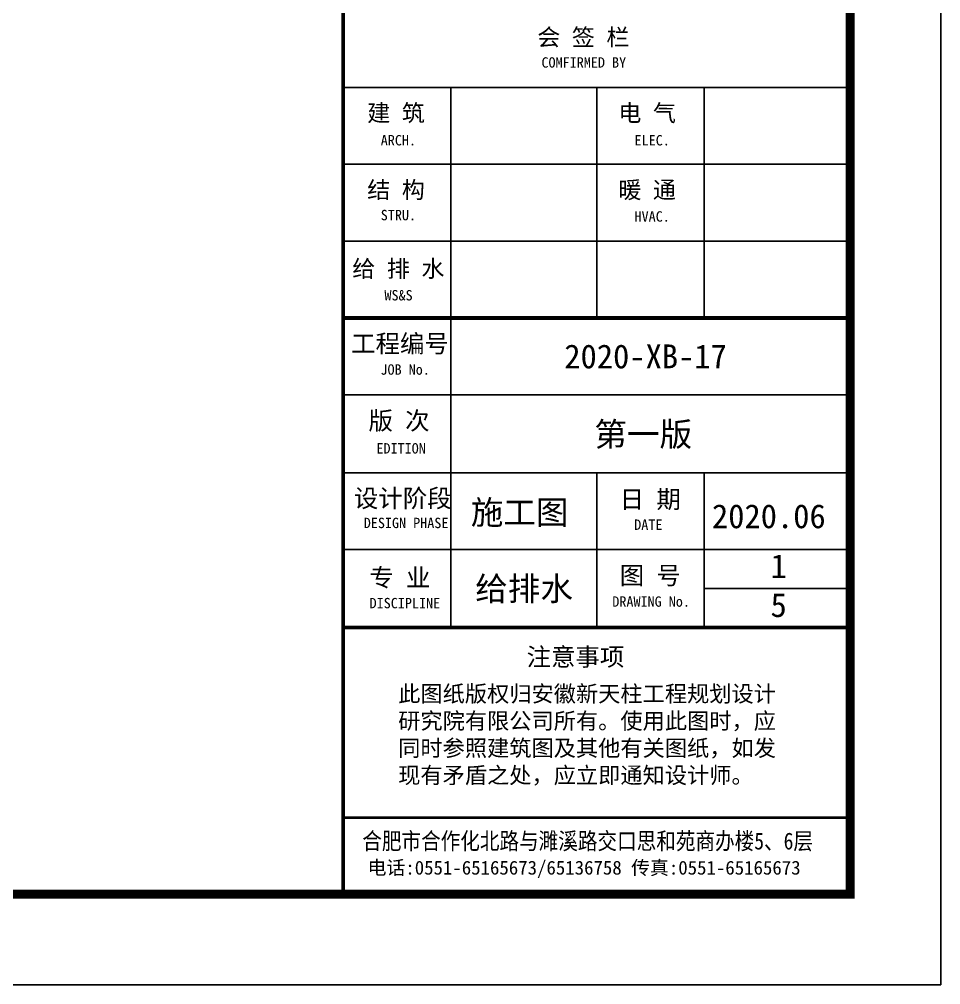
# Model space of a CAD drawing. Extents: x 4995099 to 5303443, y 4627657 to 4889583.
# Drawn here: x 5152914 to 5173299, y 4627657 to 4649006 of the extents above; entities that cross this region are included whole.
import ezdxf

# ---------------------------------------------------------------- set-up
doc = ezdxf.new("R2010")
doc.units = 0
doc.header["$LTSCALE"] = 1000
doc.header["$MEASUREMENT"] = 0
for name, color, linetype in [('46', 7, 'CONTINUOUS'), ('_TCH_KEY', 7, 'CONTINUOUS'), ('PUB_TEXT', 7, 'CONTINUOUS'), ('PUB_TITLE', 4, 'CONTINUOUS'), ('TWT_TITLE', 7, 'CONTINUOUS')]:
    doc.layers.add(name, color=color, linetype=linetype)
doc.styles.add('TQ', font='')
doc.styles.get('TQ').set_extended_font_data('SimSun')

# ---------------------------------------------------------------- blocks, each defined once
blk = doc.blocks.new('ly')
at = {"layer": 'PUB_TEXT', "insert": (-5884, 1715), "char_height": 212, "width": 5144.75, "attachment_point": 1, "style": 'TQ'}
blk.add_mtext('此图纸版权归安徽新天柱工程规划设计研究院有限公司所有。使用此图时，应同时参照建筑图及其他有关图纸，如发现有矛盾之处，应立即通知设计师。', dxfattribs=at)

msp = doc.modelspace()

# ---------------------------------------------------------------- linework, layer by layer
at = {"layer": '_TCH_KEY'}
msp.add_line((5160079.3, 4629656.8), (5171299.4, 4629656.8), dxfattribs=at)
at = {"layer": 'PUB_TEXT'}
for p, q in [((5171294.4, 4629657.2), (5171294.5, 4630632.1)), ((5171299.4, 4629656.8), (5169738.6, 4629656.9))]:
    msp.add_line(p, q, dxfattribs=at)
at = {"layer": 'PUB_TITLE'}
for p, q in [((5160080.4, 4647500.6, 0), (5171300.4, 4647499.9, 0)), ((5162459.4, 4642400.5, 0), (5162459.7, 4647500.4, 0)), ((5165689.3, 4642400.3, 0), (5165689.7, 4647500.2, 0)), ((5168069.3, 4642400.1, 0), (5168069.6, 4647500.1, 0)), ((5160080.3, 4645800.6, 0), (5171300.3, 4645799.9, 0)), ((5160080.2, 4644100.6, 0), (5171300.2, 4644099.9, 0)), ((5162460.1, 4635556.3, 0), (5162460.5, 4642400.5, 0)), ((5160080, 4640700.6, 0), (5171300, 4640699.9, 0)), ((5160079.9, 4638978.5, 0), (5171299.8, 4638977.8, 0)), ((5165688.9, 4635556.1, 0), (5165689.1, 4638978.2, 0)), ((5168068.9, 4635556, 0), (5168069.1, 4638978, 0)), ((5160079.8, 4637278.5, 0), (5171334.2, 4637277.8, 0)), ((5171299.7, 4636416.8, 0), (5168069, 4636417, 0))]:
    msp.add_line(p, q, dxfattribs=at)
at = {"layer": 'PUB_TITLE', "lineweight": 40}
for p, q in [((5160080.1, 4642400.6, 0), (5171300.1, 4642399.9, 0)), ((5160079.4, 4631356.8, 0), (5171299.4, 4631356.1, 0))]:
    msp.add_line(p, q, dxfattribs=at)
at = {"layer": 'PUB_TITLE', "lineweight": 40, "const_width": 85}
for points in [[(5160084.3, 4709656.3), (5160079.3, 4629656.8)], [(5160084.3, 4709656.3), (5160079.3, 4629656.8)], [(5160079.7, 4635556.5), (5171244.5, 4635555.8)]]:
    msp.add_lwpolyline(points, dxfattribs=at)
at = {"layer": 'PUB_TITLE', "const_width": 85}
msp.add_lwpolyline([(5160080.1, 4642400.6), (5171300.1, 4642399.9)], dxfattribs=at)
at = {"layer": 'TWT_TITLE'}
msp.add_lwpolyline([(4995099.4, 4627656.8), (5173299.4, 4627656.8), (5173299.4, 4711656.8), (4995099.4, 4711656.8)], close=True, dxfattribs=at)
at = {"layer": 'TWT_TITLE', "const_width": 200}
msp.add_lwpolyline([(5000099.4, 4629656.8), (5171299.4, 4629656.8), (5171299.4, 4709656.8), (5000099.4, 4709656.8)], close=True, dxfattribs=at)

# ---------------------------------------------------------------- block references
at = {"layer": 'PUB_TEXT', "xscale": 1.69999036178174, "yscale": 1.69999036178174, "zscale": 1.69999036178174, "rotation": 359.9964428961853}
msp.add_blockref('ly', (5171299.4, 4631356.1), dxfattribs=at)

# ---------------------------------------------------------------- texts
at = {"layer": '46', "linetype": 'Continuous', "style": 'TQ'}
for s, height, p in [('2020-XB-17', 528.65, (5164971.9, 4641287.2, 0)), ('第一版', 528.65, (5165637.8, 4639565)), ('施工图', 528.65, (5162902.4, 4637836.7)), ('2020.06', 528.65, (5168238.6, 4637752.2, 0)), ('1', 528.6, (5169534.8, 4636648.7, 0)), ('给排水', 528.65, (5163001, 4636151.2)), ('5', 528.6, (5169534.8, 4635787.7))]:
    msp.add_text(s, height=height, rotation=359.99644, dxfattribs=at).set_placement(p)
at = {"layer": 'PUB_TEXT', "style": 'TQ'}
for s, height, p in [(' 工程编号', 396, (5159986.7, 4641635.6)), ('      JOB No.', 229.499, (5159968.2, 4641146.3)), ('  版 次', 396, (5160102.6, 4639931.3)), ('     EDITION', 229.499, (5160034.6, 4639403.3)), (' 设计阶段', 396, (5160048.2, 4638215.6)), ('日 期', 396, (5166199.1, 4638194.1)), ('     DESIGN PHASE', 229.499, (5159754.6, 4637754)), ('         DATE', 229.499, (5165113.6, 4637715.8)), ('  专 业', 396, (5160122.2, 4636462.3)), ('图 号', 396, (5166199, 4636510.2)), ('     DISCIPLINE', 229.499, (5159883.4, 4635981)), ('     DRAWING No.', 229.499, (5165253.5, 4636015.3)), ('注意事项', 396, (5164139, 4634708.7)), ('电话:0551-65165673/65136758 传真:0551-65165673', 305.998, (5160620, 4630091.6, -55.6))]:
    msp.add_text(s, height=height, rotation=359.99644, dxfattribs=at).set_placement(p)
at = {"layer": 'PUB_TEXT', "style": 'TQ', "width": 0.85}
msp.add_text('合肥市合作化北路与濉溪路交口思和苑商办楼5、6层 ', height=373.998, rotation=359.99644, dxfattribs=at).set_placement((5160502.3, 4630647.9, -55.6))
at = {"layer": 'PUB_TEXT', "attachment_point": 1, "rotation": 359.99644, "style": 'TQ'}
for s, insert, char_height, width in [('会 签 栏', (5164373.5, 4648797.5), 374, 4447.175), ('COMFIRMED BY', (5164467, 4648167), 229.499, 4799.073), ('建 筑', (5160611.5, 4647121.7), 374, 4011.977), ('电 气', (5166166.5, 4647121.3), 374, 4011.977), ('   ARCH.', (5160442.8, 4646446.6), 229.5, 4799.073), ('   ELEC.', (5166057.3, 4646446.2), 229.5, 4799.073), ('结 构', (5160611.4, 4645421.7), 374, 4011.977), ('暖 通', (5166166.4, 4645421.4), 374, 4011.977), ('   STRU.', (5160442.7, 4644791.2), 229.5, 4799.073), ('   HVAC.', (5166057.2, 4644761.1), 229.5, 4799.073), ('给 排 水', (5160281.4, 4643678.8), 374, 4447.175), ('   WS&S', (5160523.8, 4643018.5), 229.5, 4882.372)]:
    msp.add_mtext(s, dxfattribs=dict(at, insert=insert, char_height=char_height, width=width))

doc.saveas('drawing.dxf')
